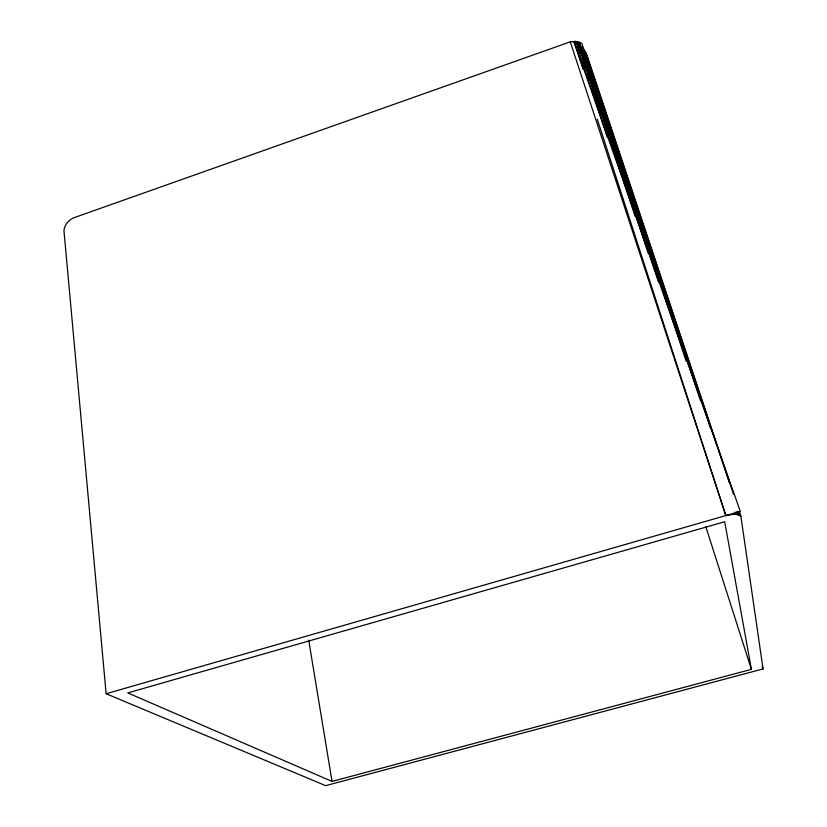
<?xml version="1.0" encoding="UTF-8"?>
<svg xmlns="http://www.w3.org/2000/svg" width="827" height="827" viewBox="0 0 827 827"><rect width="100%" height="100%" fill="white"/><g stroke="black" fill="none" stroke-linecap="round" stroke-linejoin="round"><path stroke-width="1.24" d="M585.454 68.589L579.665 44.772L580.502 42.663L575.664 41.391L570.279 41.846L73.221 217.997C68.372 220.364 64.361 225.109 63.948 230.63L106.135 693.729L325.642 785.65L763.052 668.919L740.899 516.348L739.266 511.448M106.135 693.729L740.33 511.406L573.897 41.35L582.963 69.003M332.04 781.412L751.412 669.363L724.7 521.744L127.782 692.912L332.04 781.412L308.709 640.181M570.279 41.846L725.868 515.614C730.634 514.87 736.826 512.864 740.899 516.348M574.072 42.053L575.633 42.528M580.502 42.663L581.857 43.449L700.552 400.93M733.539 494.298L586.746 54.706L587.945 59.73M729.352 482.73L585.681 52.318L586.281 54.83M739.152 512.078L740.372 515.748M710.589 428.345L584.42 50.096L585.32 53.869M738.356 511.582L739.576 515.252M737.302 511.2L738.521 514.87M686.224 361.358L581.381 46.291L581.991 48.803M736.412 512.151L737.229 514.611M579.003 42.053L658.499 282.059M734.893 512.016L735.71 514.466M577.38 41.629L635.188 216.457M607.204 137.013L575.664 41.391M579.665 44.772L648.172 253.238M597.259 119.15L725.868 515.614M762.256 666.469L763.052 668.919M705.813 526.706L751.412 669.363M577.856 43.542L580.306 53.559M583.2 53.817L589.568 80.167M586.601 63.141L594.448 95.787M594.82 88.582L601.095 114.932M593.176 83.703L599.472 110.063M589.827 72.704L597.053 102.837"/></g></svg>
